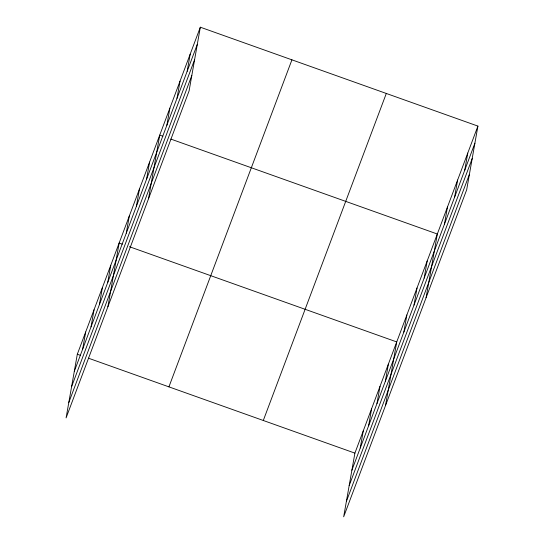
<?xml version="1.0" encoding="UTF-8"?>
<svg xmlns="http://www.w3.org/2000/svg" width="544" height="544" viewBox="0 0 544 544"><rect width="100%" height="100%" fill="white"/><g stroke="black" fill="none" stroke-linecap="round" stroke-linejoin="round"><path stroke-width="0.82" d="M200.328 27.2L77.316 354.226L66.089 417.901L189.101 90.875L200.328 27.2L477.911 126.099L466.684 189.774L343.672 516.8L354.899 453.125L477.911 126.099M82.661 349.112L85.68 331.99M91.025 326.876L94.044 309.754M99.389 304.64L102.408 287.511M107.753 282.404L110.772 265.275M107.909 306.714L119.143 243.039L122.298 244.161M126.269 233.186L129.288 216.056M136.415 206.203L139.434 189.081M146.567 179.228L149.586 162.098M148.505 198.798L159.732 135.116L162.894 136.245M166.865 125.263L169.884 108.14M177.011 98.287L180.03 81.158M187.163 71.305L190.182 54.182M360.244 448.011L363.263 430.882M368.608 425.775L371.627 408.646M376.972 403.539L379.998 386.41M385.342 381.296L388.362 364.174M385.499 405.613L396.726 341.931L129.404 246.697M403.852 332.078L406.871 314.956M414.004 305.102L417.024 287.973M424.15 278.12L427.169 260.998M426.088 297.69L437.322 234.015L170.789 139.06M444.448 224.162L447.467 207.033M454.594 197.18L457.613 180.057M464.746 170.204L467.765 153.075M74.297 371.355L197.309 44.329M71.584 386.716L194.602 59.69M68.796 402.54L191.808 75.514M168.919 386.866L291.931 59.833M263.296 420.485L386.308 93.459M351.88 470.247L474.892 143.222M349.173 485.608L472.185 158.583M346.378 501.439L469.39 174.413M77.316 354.226L80.471 355.354M88.373 358.163L354.899 453.125"/></g></svg>
